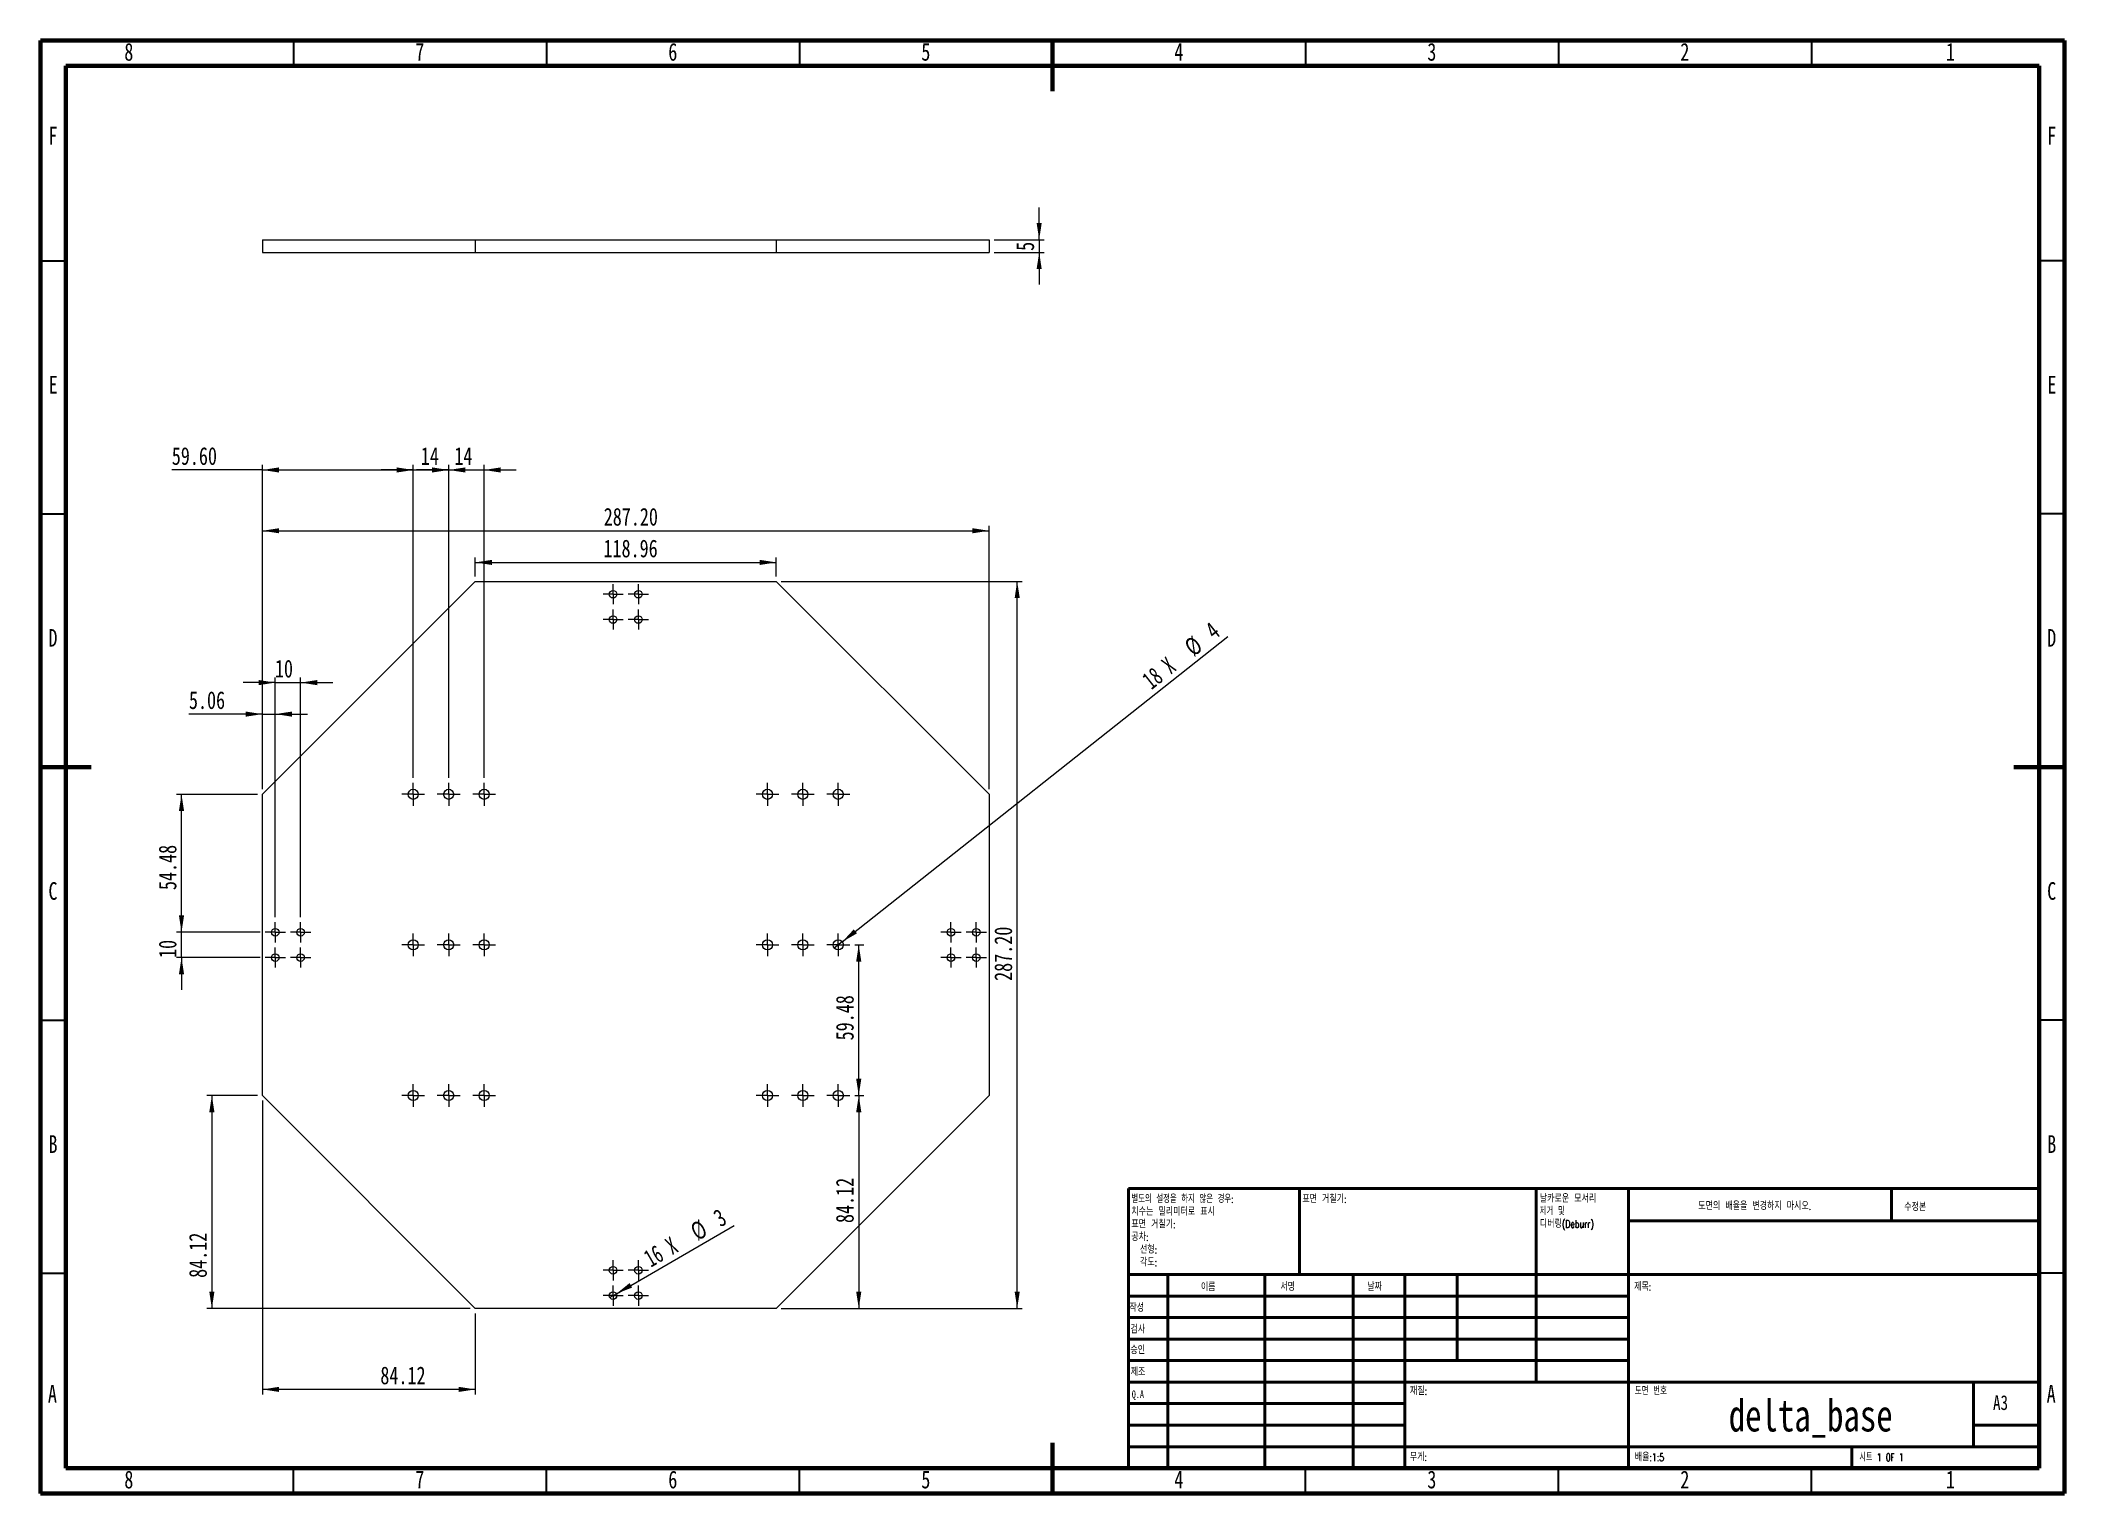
# Model space of a CAD drawing. Header units: millimetres. Extents: x 15 to 415, y 5 to 292.
import ezdxf

# ---------------------------------------------------------------- set-up
doc = ezdxf.new("R2010")
doc.units = ezdxf.units.MM
doc.styles.add('SLDTEXTSTYLE0', font='TXT', dxfattribs={"width": 0.75})
doc.styles.add('SLDTEXTSTYLE1', font='TXT', dxfattribs={"width": 0.75, "bigfont": 'bigfont'})
doc.styles.add('SLDTEXTSTYLE2', font='TXT', dxfattribs={"width": 0.691176, "bigfont": 'bigfont'})
doc.styles.add('SLDTEXTSTYLE3', font='TXT', dxfattribs={"width": 0.6875, "bigfont": 'bigfont'})
doc.styles.add('SLDTEXTSTYLE4', font='TXT', dxfattribs={"width": 0.7, "bigfont": 'bigfont'})
doc.styles.add('SLDTEXTSTYLE5', font='TXT', dxfattribs={"width": 0.666667, "bigfont": 'bigfont'})
doc.styles.add('SLDTEXTSTYLE6', font='TXT', dxfattribs={"width": 0.6875})
doc.dimstyles.new('SLDDIMSTYLE0', dxfattribs={"dimtxt": 3.5, "dimasz": 3.302, "dimexe": 0, "dimexo": 0.0625, "dimgap": 0.875, "dimtad": 1, "dimlfac": 2, "dimrnd": 1e-09, "dimzin": 12, "dimdsep": 46, "dimtxsty": 'SLDTEXTSTYLE0', "dimsah": 1, "dimcen": 0.09, "dimadec": 0, "dimazin": 3, "dimtfac": 1, "dimtmove": 0, "dimatfit": 0, "dimfxl": 1, "dimfrac": 2, "dimtolj": 1, "dimtzin": 12, "dimarcsym": 0})
doc.dimstyles.new('SLDDIMSTYLE1', dxfattribs={"dimtxt": 3.5, "dimasz": 3.302, "dimexe": 0, "dimexo": 0.0625, "dimgap": 0.875, "dimtad": 1, "dimlfac": 2, "dimrnd": 1e-09, "dimzin": 4, "dimdsep": 46, "dimtxsty": 'SLDTEXTSTYLE0', "dimsah": 1, "dimcen": 0.09, "dimadec": 0, "dimazin": 1, "dimtfac": 1, "dimtofl": 0, "dimtmove": 0, "dimatfit": 3, "dimfxl": 1, "dimfrac": 2, "dimtolj": 1, "dimtzin": 12, "dimarcsym": 0})
doc.dimstyles.new('SLDDIMSTYLE2', dxfattribs={"dimtxt": 3.5, "dimasz": 3.302, "dimexe": 0, "dimexo": 0.0625, "dimgap": 0.875, "dimtad": 1, "dimlfac": 2, "dimrnd": 1e-09, "dimzin": 12, "dimdsep": 46, "dimtxsty": 'SLDTEXTSTYLE0', "dimblk1": 'NONE', "dimsah": 1, "dimcen": 0, "dimadec": 0, "dimazin": 3, "dimtfac": 1, "dimtmove": 0, "dimatfit": 3, "dimldrblk": 'NONE', "dimfxl": 1, "dimfrac": 2, "dimtolj": 1, "dimtzin": 12, "dimarcsym": 0})
doc.dimstyles.new('SLDDIMSTYLE3', dxfattribs={"dimtxt": 3.5, "dimasz": 3.302, "dimexe": 0, "dimexo": 0.0625, "dimgap": 0.875, "dimtad": 1, "dimlfac": 2, "dimrnd": 1e-09, "dimzin": 12, "dimdsep": 46, "dimtxsty": 'SLDTEXTSTYLE0', "dimsah": 1, "dimcen": 0.09, "dimadec": 0, "dimazin": 3, "dimtfac": 1, "dimtofl": 0, "dimtmove": 0, "dimatfit": 3, "dimfxl": 1, "dimfrac": 2, "dimtolj": 1, "dimtzin": 12, "dimarcsym": 0})

# ---------------------------------------------------------------- blocks, each defined once
blk = doc.blocks.new('SW_NOTE_0')
at = {"color": 0, "linetype": 'Continuous', "lineweight": 0, "char_height": 1.5, "attachment_point": 1}
for s, insert, style in [('별도의 설정을 하지 않은 경우:', (0, 1.93), 'SLDTEXTSTYLE2'), ('표면 거칠기:', (0, -3.07), 'SLDTEXTSTYLE1'), ('치수는 밀리미터로 표시', (0, -0.57), 'SLDTEXTSTYLE1'), ('공차:', (0, -5.57), 'SLDTEXTSTYLE1'), ('선형:', (1.69, -8.07), 'SLDTEXTSTYLE1'), ('각도:', (1.69, -10.57), 'SLDTEXTSTYLE1')]:
    blk.add_mtext(s, dxfattribs=dict(at, insert=insert, style=style))
blk = doc.blocks.new('SW_NOTE_1')
at = {"color": 0, "linetype": 'Continuous', "lineweight": 0, "char_height": 1.5, "attachment_point": 1}
for s, insert, style in [('날카로운 모서리', (0, 1.93), 'SLDTEXTSTYLE1'), ('제거 및', (0, -0.57), 'SLDTEXTSTYLE3'), ('디버링(Deburr)', (0, -3.07), 'SLDTEXTSTYLE1')]:
    blk.add_mtext(s, dxfattribs=dict(at, insert=insert, style=style))
blk = doc.blocks.new('_D')
at = {"color": 7, "linetype": 'Continuous', "lineweight": 0}
for p, q in [((212.37, 252.65), (212.37, 259)), ((203.47, 252.65), (213.37, 252.65)), ((212.37, 252.65), (212.37, 250.15)), ((203.47, 250.15), (213.37, 250.15)), ((212.37, 250.15), (212.37, 243.8))]:
    blk.add_line(p, q, dxfattribs=at)
for points in [[(212.37, 252.65), (212.87, 255.95), (211.86, 255.95)], [(212.37, 250.15), (211.86, 246.85), (212.87, 246.85)]]:
    blk.add_solid(points, dxfattribs=at)
at = {"color": 7, "linetype": 'Continuous', "lineweight": 0, "insert": (207.85, 250.45), "char_height": 3.5, "attachment_point": 1, "rotation": 90, "style": 'SLDTEXTSTYLE0'}
blk.add_mtext('5', dxfattribs=at)
blk = doc.blocks.new('_D_1')
at = {"color": 7, "linetype": 'Continuous', "lineweight": 0}
for p, q in [((58.87, 158.95), (44.34, 158.95)), ((58.87, 144.1), (58.87, 159.95)), ((58.87, 158.95), (61.4, 158.95)), ((61.4, 118.86), (61.4, 159.95)), ((61.4, 158.95), (67.75, 158.95))]:
    blk.add_line(p, q, dxfattribs=at)
for points in [[(58.87, 158.95), (55.57, 159.45), (55.57, 158.44)], [(61.4, 158.95), (64.7, 158.44), (64.7, 159.45)]]:
    blk.add_solid(points, dxfattribs=at)
at = {"color": 7, "linetype": 'Continuous', "lineweight": 0, "insert": (44.34, 163.46), "char_height": 3.5, "attachment_point": 1, "style": 'SLDTEXTSTYLE0'}
blk.add_mtext('5.06', dxfattribs=at)
blk = doc.blocks.new('_D_2')
at = {"color": 7, "linetype": 'Continuous', "lineweight": 0}
for p, q in [((58.87, 144.1), (58.87, 208.17)), ((88.67, 146.36), (88.67, 208.17)), ((58.87, 207.17), (40.95, 207.17)), ((58.87, 207.17), (88.67, 207.17))]:
    blk.add_line(p, q, dxfattribs=at)
for points in [[(58.87, 207.17), (62.17, 206.66), (62.17, 207.68)], [(88.67, 207.17), (85.37, 207.68), (85.37, 206.66)]]:
    blk.add_solid(points, dxfattribs=at)
at = {"color": 7, "linetype": 'Continuous', "lineweight": 0, "insert": (40.95, 211.68), "char_height": 3.5, "attachment_point": 1, "style": 'SLDTEXTSTYLE0'}
blk.add_mtext('59.60', dxfattribs=at)
blk = doc.blocks.new('_D_3')
at = {"color": 7, "linetype": 'Continuous', "lineweight": 0}
for p, q in [((58.87, 144.1), (58.87, 196.16)), ((202.47, 144.1), (202.47, 196.16)), ((58.87, 195.16), (202.47, 195.16))]:
    blk.add_line(p, q, dxfattribs=at)
for points in [[(58.87, 195.16), (62.17, 194.66), (62.17, 195.67)], [(202.47, 195.16), (199.17, 195.67), (199.17, 194.66)]]:
    blk.add_solid(points, dxfattribs=at)
at = {"color": 7, "linetype": 'Continuous', "lineweight": 0, "insert": (126.31, 199.68), "char_height": 3.5, "attachment_point": 1, "style": 'SLDTEXTSTYLE0'}
blk.add_mtext('287.20', dxfattribs=at)
blk = doc.blocks.new('_D_4')
at = {"color": 7, "linetype": 'Continuous', "lineweight": 0}
for p, q in [((161.41, 185.16), (209.02, 185.16)), ((208.02, 41.56), (208.02, 185.16)), ((161.41, 41.56), (209.02, 41.56))]:
    blk.add_line(p, q, dxfattribs=at)
for points in [[(208.02, 185.16), (207.52, 181.86), (208.53, 181.86)], [(208.02, 41.56), (208.53, 44.87), (207.52, 44.87)]]:
    blk.add_solid(points, dxfattribs=at)
at = {"color": 7, "linetype": 'Continuous', "lineweight": 0, "insert": (203.51, 106.25), "char_height": 3.5, "attachment_point": 1, "rotation": 90, "style": 'SLDTEXTSTYLE0'}
blk.add_mtext('287.20', dxfattribs=at)
blk = doc.blocks.new('_D_5')
at = {"color": 7, "linetype": 'Continuous', "lineweight": 0}
for q in [(152.12, 57.93), (127.52, 43.72)]:
    blk.add_line((128.82, 44.47), q, dxfattribs=at)
blk.add_solid([(128.82, 44.47), (131.93, 45.68), (131.42, 46.56)], dxfattribs=at)
at = {"color": 7, "linetype": 'Continuous', "lineweight": 0, "char_height": 3.5, "attachment_point": 1, "rotation": 30}
for s, insert, style in [('3', (147.62, 60.56), 'SLDTEXTSTYLE0'), ('%%c', (143.07, 57.87), 'SLDTEXTSTYLE0'), ('16 X', (133.86, 52.62), 'SLDTEXTSTYLE6')]:
    blk.add_mtext(s, dxfattribs=dict(at, insert=insert, style=style))
blk = doc.blocks.new('_NONE')
blk = doc.blocks.new('_D_6')
at = {"color": 7, "linetype": 'Continuous', "lineweight": 0}
for q in [(249.68, 174.28), (171.88, 112.74)]:
    blk.add_line((173.45, 113.98), q, dxfattribs=at)
blk.add_solid([(173.45, 113.98), (176.36, 115.63), (175.73, 116.43)], dxfattribs=at)
at = {"color": 7, "linetype": 'Continuous', "lineweight": 0, "char_height": 3.5, "attachment_point": 1, "rotation": 38.3443}
for s, insert, style in [('4', (244.82, 176.26), 'SLDTEXTSTYLE0'), ('%%c', (240.71, 172.94), 'SLDTEXTSTYLE0'), ('18 X', (232.37, 166.4), 'SLDTEXTSTYLE6')]:
    blk.add_mtext(s, dxfattribs=dict(at, insert=insert, style=style))
blk = doc.blocks.new('_D_7')
at = {"color": 7, "linetype": 'Continuous', "lineweight": 0}
for p, q in [((88.67, 146.36), (88.67, 208.17)), ((95.67, 146.36), (95.67, 208.17)), ((88.67, 207.17), (82.32, 207.17)), ((88.67, 207.17), (95.67, 207.17)), ((95.67, 207.17), (102.02, 207.17))]:
    blk.add_line(p, q, dxfattribs=at)
for points in [[(88.67, 207.17), (85.37, 207.68), (85.37, 206.66)], [(95.67, 207.17), (98.97, 206.66), (98.97, 207.68)]]:
    blk.add_solid(points, dxfattribs=at)
at = {"color": 7, "linetype": 'Continuous', "lineweight": 0, "insert": (90.17, 211.68), "char_height": 3.5, "attachment_point": 1, "style": 'SLDTEXTSTYLE0'}
blk.add_mtext('14', dxfattribs=at)
blk = doc.blocks.new('_D_8')
at = {"color": 7, "linetype": 'Continuous', "lineweight": 0}
for p, q in [((95.67, 146.36), (95.67, 208.17)), ((102.67, 146.36), (102.67, 208.17)), ((95.67, 207.17), (89.32, 207.17)), ((95.67, 207.17), (102.67, 207.17)), ((102.67, 207.17), (109.02, 207.17))]:
    blk.add_line(p, q, dxfattribs=at)
for points in [[(95.67, 207.17), (92.37, 207.68), (92.37, 206.66)], [(102.67, 207.17), (105.97, 206.66), (105.97, 207.68)]]:
    blk.add_solid(points, dxfattribs=at)
at = {"color": 7, "linetype": 'Continuous', "lineweight": 0, "insert": (96.79, 211.68), "char_height": 3.5, "attachment_point": 1, "style": 'SLDTEXTSTYLE0'}
blk.add_mtext('14', dxfattribs=at)
blk = doc.blocks.new('_D_9')
at = {"color": 7, "linetype": 'Continuous', "lineweight": 0}
for p, q in [((61.4, 165.17), (55.05, 165.17)), ((61.4, 118.86), (61.4, 166.17)), ((61.4, 165.17), (66.4, 165.17)), ((66.4, 118.86), (66.4, 166.17)), ((66.4, 165.17), (72.75, 165.17))]:
    blk.add_line(p, q, dxfattribs=at)
for points in [[(61.4, 165.17), (58.1, 165.68), (58.1, 164.66)], [(66.4, 165.17), (69.7, 164.66), (69.7, 165.68)]]:
    blk.add_solid(points, dxfattribs=at)
at = {"color": 7, "linetype": 'Continuous', "lineweight": 0, "insert": (61.33, 169.68), "char_height": 3.5, "attachment_point": 1, "style": 'SLDTEXTSTYLE0'}
blk.add_mtext('10', dxfattribs=at)
blk = doc.blocks.new('_D_10')
at = {"color": 7, "linetype": 'Continuous', "lineweight": 0}
for p, q in [((175.92, 83.62), (177.71, 83.62)), ((176.71, 83.62), (176.71, 41.56)), ((161.41, 41.56), (177.71, 41.56))]:
    blk.add_line(p, q, dxfattribs=at)
for points in [[(176.71, 83.62), (176.2, 80.32), (177.22, 80.32)], [(176.71, 41.56), (177.22, 44.87), (176.2, 44.87)]]:
    blk.add_solid(points, dxfattribs=at)
at = {"color": 7, "linetype": 'Continuous', "lineweight": 0, "insert": (172.2, 58.42), "char_height": 3.5, "attachment_point": 1, "rotation": 90, "style": 'SLDTEXTSTYLE0'}
blk.add_mtext('84.12', dxfattribs=at)
blk = doc.blocks.new('_D_11')
at = {"color": 7, "linetype": 'Continuous', "lineweight": 0}
for p, q in [((175.92, 113.36), (177.71, 113.36)), ((176.71, 83.62), (176.71, 113.36)), ((175.92, 83.62), (177.71, 83.62))]:
    blk.add_line(p, q, dxfattribs=at)
for points in [[(176.71, 113.36), (176.2, 110.06), (177.22, 110.06)], [(176.71, 83.62), (177.22, 86.93), (176.2, 86.93)]]:
    blk.add_solid(points, dxfattribs=at)
at = {"color": 7, "linetype": 'Continuous', "lineweight": 0, "insert": (172.2, 94.5), "char_height": 3.5, "attachment_point": 1, "rotation": 90, "style": 'SLDTEXTSTYLE0'}
blk.add_mtext('59.48', dxfattribs=at)
blk = doc.blocks.new('_D_12')
at = {"color": 7, "linetype": 'Continuous', "lineweight": 0}
for p, q in [((42.87, 115.86), (42.87, 122.21)), ((58.4, 115.86), (41.87, 115.86)), ((42.87, 110.86), (42.87, 115.86)), ((58.4, 110.86), (41.87, 110.86)), ((42.87, 110.86), (42.87, 104.51))]:
    blk.add_line(p, q, dxfattribs=at)
for points in [[(42.87, 115.86), (43.38, 119.17), (42.36, 119.17)], [(42.87, 110.86), (42.36, 107.56), (43.38, 107.56)]]:
    blk.add_solid(points, dxfattribs=at)
at = {"color": 7, "linetype": 'Continuous', "lineweight": 0, "insert": (38.36, 110.78), "char_height": 3.5, "attachment_point": 1, "rotation": 90, "style": 'SLDTEXTSTYLE0'}
blk.add_mtext('10', dxfattribs=at)
blk = doc.blocks.new('_D_13')
at = {"color": 7, "linetype": 'Continuous', "lineweight": 0}
for p, q in [((57.87, 143.1), (41.87, 143.1)), ((42.87, 115.86), (42.87, 143.1)), ((58.4, 115.86), (41.87, 115.86))]:
    blk.add_line(p, q, dxfattribs=at)
for points in [[(42.87, 143.1), (42.36, 139.8), (43.38, 139.8)], [(42.87, 115.86), (43.38, 119.17), (42.36, 119.17)]]:
    blk.add_solid(points, dxfattribs=at)
at = {"color": 7, "linetype": 'Continuous', "lineweight": 0, "insert": (38.36, 124.19), "char_height": 3.5, "attachment_point": 1, "rotation": 90, "style": 'SLDTEXTSTYLE0'}
blk.add_mtext('54.48', dxfattribs=at)
blk = doc.blocks.new('_D_14')
at = {"color": 7, "linetype": 'Continuous', "lineweight": 0}
for p, q in [((100.93, 186.16), (100.93, 189.91)), ((100.93, 188.91), (160.41, 188.91)), ((160.41, 186.16), (160.41, 189.91))]:
    blk.add_line(p, q, dxfattribs=at)
for points in [[(100.93, 188.91), (104.23, 188.4), (104.23, 189.42)], [(160.41, 188.91), (157.11, 189.42), (157.11, 188.4)]]:
    blk.add_solid(points, dxfattribs=at)
at = {"color": 7, "linetype": 'Continuous', "lineweight": 0, "insert": (126.26, 193.42), "char_height": 3.5, "attachment_point": 1, "style": 'SLDTEXTSTYLE0'}
blk.add_mtext('118.96', dxfattribs=at)
blk = doc.blocks.new('_D_15')
at = {"color": 7, "linetype": 'Continuous', "lineweight": 0}
for p, q in [((58.87, 82.62), (58.87, 24.56)), ((100.93, 40.56), (100.93, 24.56)), ((100.93, 25.56), (58.87, 25.56))]:
    blk.add_line(p, q, dxfattribs=at)
for points in [[(58.87, 25.56), (62.17, 25.06), (62.17, 26.07)], [(100.93, 25.56), (97.63, 26.07), (97.63, 25.06)]]:
    blk.add_solid(points, dxfattribs=at)
at = {"color": 7, "linetype": 'Continuous', "lineweight": 0, "insert": (82.17, 30.08), "char_height": 3.5, "attachment_point": 1, "style": 'SLDTEXTSTYLE0'}
blk.add_mtext('84.12', dxfattribs=at)
blk = doc.blocks.new('_D_16')
at = {"color": 7, "linetype": 'Continuous', "lineweight": 0}
for p, q in [((57.87, 83.62), (47.87, 83.62)), ((48.87, 83.62), (48.87, 41.56)), ((99.93, 41.56), (47.87, 41.56))]:
    blk.add_line(p, q, dxfattribs=at)
for points in [[(48.87, 83.62), (48.36, 80.32), (49.38, 80.32)], [(48.87, 41.56), (49.38, 44.87), (48.36, 44.87)]]:
    blk.add_solid(points, dxfattribs=at)
at = {"color": 7, "linetype": 'Continuous', "lineweight": 0, "insert": (44.36, 47.59), "char_height": 3.5, "attachment_point": 1, "rotation": 90, "style": 'SLDTEXTSTYLE0'}
blk.add_mtext('84.12', dxfattribs=at)
blk = doc.blocks.new('SW_CENTERMARKSYMBOL_0')
at = {"color": 0, "linetype": 'Continuous', "lineweight": 0}
for p, q in [((-1.25, 0), (-2, 0)), ((0, 0), (-1.25, 0)), ((0, 1.25), (0, 2)), ((0, 0), (0, 1.25)), ((0, 0), (0, -1.25)), ((0, 0), (1.25, 0)), ((1.25, 0), (2, 0)), ((0, -1.25), (0, -2))]:
    blk.add_line(p, q, dxfattribs=at)
blk = doc.blocks.new('SW_CENTERMARKSYMBOL_1')
at = {"color": 0, "linetype": 'Continuous', "lineweight": 0}
for p, q in [((-1.25, 0), (-2, 0)), ((0, 0), (-1.25, 0)), ((0, 1.25), (0, 2)), ((0, 0), (0, 1.25)), ((0, 0), (0, -1.25)), ((0, 0), (1.25, 0)), ((1.25, 0), (2, 0)), ((0, -1.25), (0, -2))]:
    blk.add_line(p, q, dxfattribs=at)
blk = doc.blocks.new('SW_CENTERMARKSYMBOL_2')
at = {"color": 0, "linetype": 'Continuous', "lineweight": 0}
for p, q in [((-1.25, 0), (-2, 0)), ((0, 0), (-1.25, 0)), ((0, 1.25), (0, 2)), ((0, 0), (0, 1.25)), ((0, 0), (0, -1.25)), ((0, 0), (1.25, 0)), ((1.25, 0), (2, 0)), ((0, -1.25), (0, -2))]:
    blk.add_line(p, q, dxfattribs=at)
blk = doc.blocks.new('SW_CENTERMARKSYMBOL_3')
at = {"color": 0, "linetype": 'Continuous', "lineweight": 0}
for p, q in [((-1.25, 0), (-2, 0)), ((0, 0), (-1.25, 0)), ((0, 1.25), (0, 2)), ((0, 0), (0, 1.25)), ((0, 0), (0, -1.25)), ((0, 0), (1.25, 0)), ((1.25, 0), (2, 0)), ((0, -1.25), (0, -2))]:
    blk.add_line(p, q, dxfattribs=at)
blk = doc.blocks.new('SW_CENTERMARKSYMBOL_4')
at = {"color": 0, "linetype": 'Continuous', "lineweight": 0}
for p, q in [((-1.25, 0), (-2, 0)), ((0, 0), (-1.25, 0)), ((0, 1.25), (0, 2)), ((0, 0), (0, 1.25)), ((0, 0), (0, -1.25)), ((0, 0), (1.25, 0)), ((1.25, 0), (2, 0)), ((0, -1.25), (0, -2))]:
    blk.add_line(p, q, dxfattribs=at)
blk = doc.blocks.new('SW_CENTERMARKSYMBOL_5')
at = {"color": 0, "linetype": 'Continuous', "lineweight": 0}
for p, q in [((-1.25, 0), (-2, 0)), ((0, 0), (-1.25, 0)), ((0, 1.25), (0, 2)), ((0, 0), (0, 1.25)), ((0, 0), (0, -1.25)), ((0, 0), (1.25, 0)), ((1.25, 0), (2, 0)), ((0, -1.25), (0, -2))]:
    blk.add_line(p, q, dxfattribs=at)
blk = doc.blocks.new('SW_CENTERMARKSYMBOL_6')
at = {"color": 0, "linetype": 'Continuous', "lineweight": 0}
for p, q in [((-1.25, 0), (-2, 0)), ((0, 0), (-1.25, 0)), ((0, 1.25), (0, 2)), ((0, 0), (0, 1.25)), ((0, 0), (0, -1.25)), ((0, 0), (1.25, 0)), ((1.25, 0), (2, 0)), ((0, -1.25), (0, -2))]:
    blk.add_line(p, q, dxfattribs=at)
blk = doc.blocks.new('SW_CENTERMARKSYMBOL_7')
at = {"color": 0, "linetype": 'Continuous', "lineweight": 0}
for p, q in [((-1.25, 0), (-2, 0)), ((0, 0), (-1.25, 0)), ((0, 1.25), (0, 2)), ((0, 0), (0, 1.25)), ((0, 0), (0, -1.25)), ((0, 0), (1.25, 0)), ((1.25, 0), (2, 0)), ((0, -1.25), (0, -2))]:
    blk.add_line(p, q, dxfattribs=at)
blk = doc.blocks.new('SW_CENTERMARKSYMBOL_8')
at = {"color": 0, "linetype": 'Continuous', "lineweight": 0}
for p, q in [((-1.25, 0), (-2, 0)), ((0, 0), (-1.25, 0)), ((0, 1.25), (0, 2)), ((0, 0), (0, 1.25)), ((0, 0), (0, -1.25)), ((0, 0), (1.25, 0)), ((1.25, 0), (2, 0)), ((0, -1.25), (0, -2))]:
    blk.add_line(p, q, dxfattribs=at)
blk = doc.blocks.new('SW_CENTERMARKSYMBOL_9')
at = {"color": 0, "linetype": 'Continuous', "lineweight": 0}
for p, q in [((-1.25, 0), (-2, 0)), ((0, 0), (-1.25, 0)), ((0, 1.25), (0, 2)), ((0, 0), (0, 1.25)), ((0, 0), (0, -1.25)), ((0, 0), (1.25, 0)), ((1.25, 0), (2, 0)), ((0, -1.25), (0, -2))]:
    blk.add_line(p, q, dxfattribs=at)
blk = doc.blocks.new('SW_CENTERMARKSYMBOL_10')
at = {"color": 0, "linetype": 'Continuous', "lineweight": 0}
for p, q in [((-1.25, 0), (-2, 0)), ((0, 0), (-1.25, 0)), ((0, 1.25), (0, 2)), ((0, 0), (0, 1.25)), ((0, 0), (0, -1.25)), ((0, 0), (1.25, 0)), ((1.25, 0), (2, 0)), ((0, -1.25), (0, -2))]:
    blk.add_line(p, q, dxfattribs=at)
blk = doc.blocks.new('SW_CENTERMARKSYMBOL_11')
at = {"color": 0, "linetype": 'Continuous', "lineweight": 0}
for p, q in [((-1.25, 0), (-2, 0)), ((0, 0), (-1.25, 0)), ((0, 1.25), (0, 2)), ((0, 0), (0, 1.25)), ((0, 0), (0, -1.25)), ((0, 0), (1.25, 0)), ((1.25, 0), (2, 0)), ((0, -1.25), (0, -2))]:
    blk.add_line(p, q, dxfattribs=at)
blk = doc.blocks.new('SW_CENTERMARKSYMBOL_12')
at = {"color": 0, "linetype": 'Continuous', "lineweight": 0}
for p, q in [((-1.25, 0), (-2, 0)), ((0, 0), (-1.25, 0)), ((0, 1.25), (0, 2)), ((0, 0), (0, 1.25)), ((0, 0), (0, -1.25)), ((0, 0), (1.25, 0)), ((1.25, 0), (2, 0)), ((0, -1.25), (0, -2))]:
    blk.add_line(p, q, dxfattribs=at)
blk = doc.blocks.new('SW_CENTERMARKSYMBOL_13')
at = {"color": 0, "linetype": 'Continuous', "lineweight": 0}
for p, q in [((-1.25, 0), (-2, 0)), ((0, 0), (-1.25, 0)), ((0, 1.25), (0, 2)), ((0, 0), (0, 1.25)), ((0, 0), (0, -1.25)), ((0, 0), (1.25, 0)), ((1.25, 0), (2, 0)), ((0, -1.25), (0, -2))]:
    blk.add_line(p, q, dxfattribs=at)
blk = doc.blocks.new('SW_CENTERMARKSYMBOL_14')
at = {"color": 0, "linetype": 'Continuous', "lineweight": 0}
for p, q in [((-1.25, 0), (-2, 0)), ((0, 0), (-1.25, 0)), ((0, 1.25), (0, 2)), ((0, 0), (0, 1.25)), ((0, 0), (0, -1.25)), ((0, 0), (1.25, 0)), ((1.25, 0), (2, 0)), ((0, -1.25), (0, -2))]:
    blk.add_line(p, q, dxfattribs=at)
blk = doc.blocks.new('SW_CENTERMARKSYMBOL_15')
at = {"color": 0, "linetype": 'Continuous', "lineweight": 0}
for p, q in [((-1.25, 0), (-2, 0)), ((0, 0), (-1.25, 0)), ((0, 1.25), (0, 2)), ((0, 0), (0, 1.25)), ((0, 0), (0, -1.25)), ((0, 0), (1.25, 0)), ((1.25, 0), (2, 0)), ((0, -1.25), (0, -2))]:
    blk.add_line(p, q, dxfattribs=at)
blk = doc.blocks.new('SW_CENTERMARKSYMBOL_16')
at = {"color": 0, "linetype": 'Continuous', "lineweight": 0}
for p, q in [((-1.25, 0), (-2.25, 0)), ((0, 0), (-1.25, 0)), ((0, 1.25), (0, 2.25)), ((0, 0), (0, 1.25)), ((0, 0), (0, -1.25)), ((0, 0), (1.25, 0)), ((1.25, 0), (2.25, 0)), ((0, -1.25), (0, -2.25))]:
    blk.add_line(p, q, dxfattribs=at)
blk = doc.blocks.new('SW_CENTERMARKSYMBOL_17')
at = {"color": 0, "linetype": 'Continuous', "lineweight": 0}
for p, q in [((-1.25, 0), (-2.25, 0)), ((0, 0), (-1.25, 0)), ((0, 1.25), (0, 2.25)), ((0, 0), (0, 1.25)), ((0, 0), (0, -1.25)), ((0, 0), (1.25, 0)), ((1.25, 0), (2.25, 0)), ((0, -1.25), (0, -2.25))]:
    blk.add_line(p, q, dxfattribs=at)
blk = doc.blocks.new('SW_CENTERMARKSYMBOL_18')
at = {"color": 0, "linetype": 'Continuous', "lineweight": 0}
for p, q in [((-1.25, 0), (-2.25, 0)), ((0, 0), (-1.25, 0)), ((0, 1.25), (0, 2.25)), ((0, 0), (0, 1.25)), ((0, 0), (0, -1.25)), ((0, 0), (1.25, 0)), ((1.25, 0), (2.25, 0)), ((0, -1.25), (0, -2.25))]:
    blk.add_line(p, q, dxfattribs=at)
blk = doc.blocks.new('SW_CENTERMARKSYMBOL_19')
at = {"color": 0, "linetype": 'Continuous', "lineweight": 0}
for p, q in [((-1.25, 0), (-2.25, 0)), ((0, 0), (-1.25, 0)), ((0, 1.25), (0, 2.25)), ((0, 0), (0, 1.25)), ((0, 0), (0, -1.25)), ((0, 0), (1.25, 0)), ((1.25, 0), (2.25, 0)), ((0, -1.25), (0, -2.25))]:
    blk.add_line(p, q, dxfattribs=at)
blk = doc.blocks.new('SW_CENTERMARKSYMBOL_20')
at = {"color": 0, "linetype": 'Continuous', "lineweight": 0}
for p, q in [((-1.25, 0), (-2.25, 0)), ((0, 0), (-1.25, 0)), ((0, 1.25), (0, 2.25)), ((0, 0), (0, 1.25)), ((0, 0), (0, -1.25)), ((0, 0), (1.25, 0)), ((1.25, 0), (2.25, 0)), ((0, -1.25), (0, -2.25))]:
    blk.add_line(p, q, dxfattribs=at)
blk = doc.blocks.new('SW_CENTERMARKSYMBOL_21')
at = {"color": 0, "linetype": 'Continuous', "lineweight": 0}
for p, q in [((-1.25, 0), (-2.25, 0)), ((0, 0), (-1.25, 0)), ((0, 1.25), (0, 2.25)), ((0, 0), (0, 1.25)), ((0, 0), (0, -1.25)), ((0, 0), (1.25, 0)), ((1.25, 0), (2.25, 0)), ((0, -1.25), (0, -2.25))]:
    blk.add_line(p, q, dxfattribs=at)
blk = doc.blocks.new('SW_CENTERMARKSYMBOL_22')
at = {"color": 0, "linetype": 'Continuous', "lineweight": 0}
for p, q in [((-1.25, 0), (-2.25, 0)), ((0, 0), (-1.25, 0)), ((0, 1.25), (0, 2.25)), ((0, 0), (0, 1.25)), ((0, 0), (0, -1.25)), ((0, 0), (1.25, 0)), ((1.25, 0), (2.25, 0)), ((0, -1.25), (0, -2.25))]:
    blk.add_line(p, q, dxfattribs=at)
blk = doc.blocks.new('SW_CENTERMARKSYMBOL_23')
at = {"color": 0, "linetype": 'Continuous', "lineweight": 0}
for p, q in [((-1.25, 0), (-2.25, 0)), ((0, 0), (-1.25, 0)), ((0, 1.25), (0, 2.25)), ((0, 0), (0, 1.25)), ((0, 0), (0, -1.25)), ((0, 0), (1.25, 0)), ((1.25, 0), (2.25, 0)), ((0, -1.25), (0, -2.25))]:
    blk.add_line(p, q, dxfattribs=at)
blk = doc.blocks.new('SW_CENTERMARKSYMBOL_24')
at = {"color": 0, "linetype": 'Continuous', "lineweight": 0}
for p, q in [((-1.25, 0), (-2.25, 0)), ((0, 0), (-1.25, 0)), ((0, 1.25), (0, 2.25)), ((0, 0), (0, 1.25)), ((0, 0), (0, -1.25)), ((0, 0), (1.25, 0)), ((1.25, 0), (2.25, 0)), ((0, -1.25), (0, -2.25))]:
    blk.add_line(p, q, dxfattribs=at)
blk = doc.blocks.new('SW_CENTERMARKSYMBOL_25')
at = {"color": 0, "linetype": 'Continuous', "lineweight": 0}
for p, q in [((-1.25, 0), (-2.25, 0)), ((0, 0), (-1.25, 0)), ((0, 1.25), (0, 2.25)), ((0, 0), (0, 1.25)), ((0, 0), (0, -1.25)), ((0, 0), (1.25, 0)), ((1.25, 0), (2.25, 0)), ((0, -1.25), (0, -2.25))]:
    blk.add_line(p, q, dxfattribs=at)
blk = doc.blocks.new('SW_CENTERMARKSYMBOL_26')
at = {"color": 0, "linetype": 'Continuous', "lineweight": 0}
for p, q in [((-1.25, 0), (-2.25, 0)), ((0, 0), (-1.25, 0)), ((0, 1.25), (0, 2.25)), ((0, 0), (0, 1.25)), ((0, 0), (0, -1.25)), ((0, 0), (1.25, 0)), ((1.25, 0), (2.25, 0)), ((0, -1.25), (0, -2.25))]:
    blk.add_line(p, q, dxfattribs=at)
blk = doc.blocks.new('SW_CENTERMARKSYMBOL_27')
at = {"color": 0, "linetype": 'Continuous', "lineweight": 0}
for p, q in [((-1.25, 0), (-2.25, 0)), ((0, 0), (-1.25, 0)), ((0, 1.25), (0, 2.25)), ((0, 0), (0, 1.25)), ((0, 0), (0, -1.25)), ((0, 0), (1.25, 0)), ((1.25, 0), (2.25, 0)), ((0, -1.25), (0, -2.25))]:
    blk.add_line(p, q, dxfattribs=at)
blk = doc.blocks.new('SW_CENTERMARKSYMBOL_28')
at = {"color": 0, "linetype": 'Continuous', "lineweight": 0}
for p, q in [((-1.25, 0), (-2.25, 0)), ((0, 0), (-1.25, 0)), ((0, 1.25), (0, 2.25)), ((0, 0), (0, 1.25)), ((0, 0), (0, -1.25)), ((0, 0), (1.25, 0)), ((1.25, 0), (2.25, 0)), ((0, -1.25), (0, -2.25))]:
    blk.add_line(p, q, dxfattribs=at)
blk = doc.blocks.new('SW_CENTERMARKSYMBOL_29')
at = {"color": 0, "linetype": 'Continuous', "lineweight": 0}
for p, q in [((-1.25, 0), (-2.25, 0)), ((0, 0), (-1.25, 0)), ((0, 1.25), (0, 2.25)), ((0, 0), (0, 1.25)), ((0, 0), (0, -1.25)), ((0, 0), (1.25, 0)), ((1.25, 0), (2.25, 0)), ((0, -1.25), (0, -2.25))]:
    blk.add_line(p, q, dxfattribs=at)
blk = doc.blocks.new('SW_CENTERMARKSYMBOL_30')
at = {"color": 0, "linetype": 'Continuous', "lineweight": 0}
for p, q in [((-1.25, 0), (-2.25, 0)), ((0, 0), (-1.25, 0)), ((0, 1.25), (0, 2.25)), ((0, 0), (0, 1.25)), ((0, 0), (0, -1.25)), ((0, 0), (1.25, 0)), ((1.25, 0), (2.25, 0)), ((0, -1.25), (0, -2.25))]:
    blk.add_line(p, q, dxfattribs=at)
blk = doc.blocks.new('SW_CENTERMARKSYMBOL_31')
at = {"color": 0, "linetype": 'Continuous', "lineweight": 0}
for p, q in [((-1.25, 0), (-2.25, 0)), ((0, 0), (-1.25, 0)), ((0, 1.25), (0, 2.25)), ((0, 0), (0, 1.25)), ((0, 0), (0, -1.25)), ((0, 0), (1.25, 0)), ((1.25, 0), (2.25, 0)), ((0, -1.25), (0, -2.25))]:
    blk.add_line(p, q, dxfattribs=at)
blk = doc.blocks.new('SW_CENTERMARKSYMBOL_32')
at = {"color": 0, "linetype": 'Continuous', "lineweight": 0}
for p, q in [((-1.25, 0), (-2.25, 0)), ((0, 0), (-1.25, 0)), ((0, 1.25), (0, 2.25)), ((0, 0), (0, 1.25)), ((0, 0), (0, -1.25)), ((0, 0), (1.25, 0)), ((1.25, 0), (2.25, 0)), ((0, -1.25), (0, -2.25))]:
    blk.add_line(p, q, dxfattribs=at)
blk = doc.blocks.new('SW_CENTERMARKSYMBOL_33')
at = {"color": 0, "linetype": 'Continuous', "lineweight": 0}
for p, q in [((-1.25, 0), (-2.25, 0)), ((0, 0), (-1.25, 0)), ((0, 1.25), (0, 2.25)), ((0, 0), (0, 1.25)), ((0, 0), (0, -1.25)), ((0, 0), (1.25, 0)), ((1.25, 0), (2.25, 0)), ((0, -1.25), (0, -2.25))]:
    blk.add_line(p, q, dxfattribs=at)

msp = doc.modelspace()

# ---------------------------------------------------------------- linework, layer by layer
at = {"color": 7, "linetype": 'Continuous', "lineweight": 60}
for p, q in [((15, 292), (415, 292)), ((15, 5), (15, 292)), ((215, 292), (215, 282)), ((415, 292), (415, 5)), ((20, 287), (410, 287)), ((20, 10), (20, 287)), ((410, 287), (410, 10)), ((15, 148.5), (25, 148.5)), ((415, 148.5), (405, 148.5)), ((410, 65.25), (410, 10)), ((215, 5), (215, 15)), ((410, 10), (20, 10)), ((410, 10), (222.8, 10)), ((415, 5), (15, 5))]:
    msp.add_line(p, q, dxfattribs=at)
at = {"color": 7, "linetype": 'Continuous', "lineweight": 30}
for p, q in [((65, 292), (65, 287)), ((115, 292), (115, 287)), ((165, 292), (165, 287)), ((265, 292), (265, 287)), ((315, 292), (315, 287)), ((365, 292), (365, 287)), ((15, 248.5), (20, 248.5)), ((415, 248.5), (410, 248.5)), ((15, 198.5), (20, 198.5)), ((415, 198.5), (410, 198.5)), ((15, 98.5), (20, 98.5)), ((415, 98.5), (410, 98.5)), ((15, 48.5), (20, 48.5)), ((415, 48.5), (410, 48.5)), ((65, 5), (65, 10)), ((115, 5), (115, 10)), ((165, 5), (165, 10)), ((265, 5), (265, 10)), ((315, 5), (315, 10)), ((365, 5), (365, 10))]:
    msp.add_line(p, q, dxfattribs=at)
at = {"color": 7, "linetype": 'Continuous', "lineweight": 15}
for p, q in [((58.8682, 252.6529), (58.8682, 250.1529)), ((58.8682, 252.6529), (100.9277, 252.6529)), ((100.9277, 252.6529), (100.9277, 250.1529)), ((100.9277, 252.6529), (160.4088, 252.6529)), ((160.4088, 252.6529), (160.4088, 250.1529)), ((160.4088, 252.6529), (202.4682, 252.6529)), ((202.4682, 252.6529), (202.4682, 250.1529)), ((58.8682, 250.1529), (100.9277, 250.1529)), ((100.9277, 250.1529), (160.4088, 250.1529)), ((160.4088, 250.1529), (202.4682, 250.1529)), ((58.8682, 143.1049), (100.9277, 185.1643)), ((100.9277, 185.1643), (160.4088, 185.1643)), ((160.4088, 185.1643), (202.4682, 143.1049)), ((58.8682, 83.6238), (58.8682, 143.1049)), ((202.4682, 143.1049), (202.4682, 83.6238)), ((100.9277, 41.5643), (58.8682, 83.6238)), ((202.4682, 83.6238), (160.4088, 41.5643)), ((160.4088, 41.5643), (100.9277, 41.5643))]:
    msp.add_line(p, q, dxfattribs=at)
at = {"color": 7, "linetype": 'Continuous', "lineweight": 40}
for p, q in [((230, 65.25), (410, 65.25)), ((230, 65.25), (230, 10)), ((263.8, 48.25), (263.8, 65.25)), ((310.6, 65.25), (310.6, 27)), ((328.8, 65.25), (328.8, 10)), ((380.8, 58.875), (380.8, 65.25)), ((410, 58.875), (328.8, 58.875)), ((410, 48.25), (230, 48.25)), ((237.8, 48.25), (237.8, 10)), ((256.991, 48.25), (256.991, 10)), ((274.3989, 48.25), (274.3989, 10)), ((284.6, 10), (284.6, 48.25)), ((295, 31.25), (295, 48.25)), ((328.8, 44), (230, 44)), ((328.8, 39.75), (230, 39.75)), ((328.8, 35.5), (230, 35.5)), ((328.8, 31.25), (230, 31.25)), ((284.6, 27), (230, 27)), ((284.6, 27), (410, 27)), ((397, 14.25), (397, 27)), ((284.6, 22.7499), (230, 22.7499)), ((284.6, 18.5), (230, 18.5)), ((410, 18.5), (397, 18.5)), ((230, 14.25), (410, 14.25)), ((373, 10), (373, 14.25))]:
    msp.add_line(p, q, dxfattribs=at)
at = {"color": 7, "linetype": 'Continuous', "lineweight": 15}
for centre, radius in [((128.1682, 182.6343), 0.75), ((133.1682, 182.6343), 0.75), ((128.1682, 177.6343), 0.75), ((133.1682, 177.6343), 0.75), ((88.6682, 143.1054), 1), ((95.6682, 143.1054), 1), ((102.6682, 143.1054), 1), ((158.6682, 143.1054), 1), ((165.6682, 143.1054), 1), ((172.6682, 143.1054), 1), ((61.3982, 115.8643), 0.75), ((66.3982, 115.8643), 0.75), ((194.9382, 115.8643), 0.75), ((199.9382, 115.8643), 0.75), ((88.6682, 113.3643), 1), ((95.6682, 113.3643), 1), ((102.6682, 113.3643), 1), ((158.6682, 113.3643), 1), ((165.6682, 113.3643), 1), ((172.6682, 113.3643), 1), ((61.3982, 110.8643), 0.75), ((66.3982, 110.8643), 0.75), ((194.9382, 110.8643), 0.75), ((199.9382, 110.8643), 0.75), ((88.6682, 83.6233), 1), ((95.6682, 83.6233), 1), ((102.6682, 83.6233), 1), ((158.6682, 83.6233), 1), ((165.6682, 83.6233), 1), ((172.6682, 83.6233), 1), ((128.1682, 49.0943), 0.75), ((133.1682, 49.0943), 0.75), ((128.1682, 44.0943), 0.75), ((133.1682, 44.0943), 0.75)]:
    msp.add_circle(centre, radius, dxfattribs=at)

# ---------------------------------------------------------------- block references
at = {"color": 7, "linetype": 'Continuous', "lineweight": 0}
for name, p in [('SW_CENTERMARKSYMBOL_11', (128.1682, 182.6343)), ('SW_CENTERMARKSYMBOL_8', (133.1682, 182.6343)), ('SW_CENTERMARKSYMBOL_10', (128.1682, 177.6343)), ('SW_CENTERMARKSYMBOL_9', (133.1682, 177.6343)), ('SW_CENTERMARKSYMBOL_30', (88.6682, 143.1054)), ('SW_CENTERMARKSYMBOL_23', (95.6682, 143.1054)), ('SW_CENTERMARKSYMBOL_19', (102.6682, 143.1054)), ('SW_CENTERMARKSYMBOL_22', (158.6682, 143.1054)), ('SW_CENTERMARKSYMBOL_21', (165.6682, 143.1054)), ('SW_CENTERMARKSYMBOL_31', (172.6682, 143.1054)), ('SW_CENTERMARKSYMBOL_12', (61.3982, 115.8643)), ('SW_CENTERMARKSYMBOL_13', (66.3982, 115.8643)), ('SW_CENTERMARKSYMBOL_6', (194.9382, 115.8643)), ('SW_CENTERMARKSYMBOL_7', (199.9382, 115.8643)), ('SW_CENTERMARKSYMBOL_15', (61.3982, 110.8643)), ('SW_CENTERMARKSYMBOL_14', (66.3982, 110.8643)), ('SW_CENTERMARKSYMBOL_28', (88.6682, 113.3643)), ('SW_CENTERMARKSYMBOL_25', (95.6682, 113.3643)), ('SW_CENTERMARKSYMBOL_17', (102.6682, 113.3643)), ('SW_CENTERMARKSYMBOL_27', (158.6682, 113.3643)), ('SW_CENTERMARKSYMBOL_16', (165.6682, 113.3643)), ('SW_CENTERMARKSYMBOL_33', (172.6682, 113.3643)), ('SW_CENTERMARKSYMBOL_5', (194.9382, 110.8643)), ('SW_CENTERMARKSYMBOL_4', (199.9382, 110.8643)), ('SW_CENTERMARKSYMBOL_29', (88.6682, 83.6233)), ('SW_CENTERMARKSYMBOL_24', (95.6682, 83.6233)), ('SW_CENTERMARKSYMBOL_18', (102.6682, 83.6233)), ('SW_CENTERMARKSYMBOL_26', (158.6682, 83.6233)), ('SW_CENTERMARKSYMBOL_20', (165.6682, 83.6233)), ('SW_CENTERMARKSYMBOL_32', (172.6682, 83.6233)), ('SW_NOTE_0', (230.5937, 61.9874)), ('SW_NOTE_1', (311.3092, 62.0695)), ('SW_CENTERMARKSYMBOL_1', (128.1682, 49.0943)), ('SW_CENTERMARKSYMBOL_2', (133.1682, 49.0943)), ('SW_CENTERMARKSYMBOL_0', (128.1682, 44.0943)), ('SW_CENTERMARKSYMBOL_3', (133.1682, 44.0943))]:
    msp.add_blockref(name, p, dxfattribs=at)

# ---------------------------------------------------------------- texts
for s, insert, char_height, attachment_point, style in [('8', (32.4648, 291.5113), 3.5, 2, 'SLDTEXTSTYLE0'), ('7', (89.9648, 291.5113), 3.5, 2, 'SLDTEXTSTYLE0'), ('6', (139.9648, 291.5113), 3.5, 2, 'SLDTEXTSTYLE0'), ('5', (189.9648, 291.5113), 3.5, 2, 'SLDTEXTSTYLE0'), ('4', (239.9648, 291.5113), 3.5, 2, 'SLDTEXTSTYLE0'), ('3', (289.9648, 291.5113), 3.5, 2, 'SLDTEXTSTYLE0'), ('2', (339.9648, 291.5113), 3.5, 2, 'SLDTEXTSTYLE0'), ('1', (392.4648, 291.5113), 3.5, 2, 'SLDTEXTSTYLE0'), ('F', (17.4635, 274.9558), 3.5, 2, 'SLDTEXTSTYLE0'), ('F', (412.4635, 274.9558), 3.5, 2, 'SLDTEXTSTYLE0'), ('E', (17.5061, 225.7613), 3.5, 2, 'SLDTEXTSTYLE0'), ('E', (412.5061, 225.7613), 3.5, 2, 'SLDTEXTSTYLE0'), ('D', (17.4599, 175.7613), 3.5, 2, 'SLDTEXTSTYLE0'), ('D', (412.4599, 175.7613), 3.5, 2, 'SLDTEXTSTYLE0'), ('C', (17.4635, 125.7613), 3.5, 2, 'SLDTEXTSTYLE0'), ('C', (412.4635, 125.7613), 3.5, 2, 'SLDTEXTSTYLE0'), ('B', (17.4733, 75.7613), 3.5, 2, 'SLDTEXTSTYLE0'), ('B', (412.4733, 75.7613), 3.5, 2, 'SLDTEXTSTYLE0'), ('표면 거칠기:', (264.3713, 63.9193), 1.5, 1, 'SLDTEXTSTYLE1'), ('도면의 배율을 변경하지 마시오.', (342.6146, 62.533), 1.5, 1, 'SLDTEXTSTYLE1'), ('수정본', (383.3276, 62.3349), 1.5, 1, 'SLDTEXTSTYLE1'), ('이름', (244.3222, 46.5015), 1.5, 1, 'SLDTEXTSTYLE1'), ('서명', (260.0336, 46.5618), 1.5, 1, 'SLDTEXTSTYLE1'), ('날짜', (277.2147, 46.5762), 1.5, 1, 'SLDTEXTSTYLE1'), ('제목:', (329.9562, 46.5762), 1.5, 1, 'SLDTEXTSTYLE1'), ('작성', (230.2121, 42.4297), 1.5, 1, 'SLDTEXTSTYLE1'), ('검사', (230.4105, 38.1544), 1.5, 1, 'SLDTEXTSTYLE1'), ('승인', (230.4017, 34.0643), 1.5, 1, 'SLDTEXTSTYLE1'), ('제조', (230.4552, 29.7337), 1.5, 1, 'SLDTEXTSTYLE1'), ('A', (17.3602, 26.4558), 3.5, 2, 'SLDTEXTSTYLE0'), ('Q.A', (230.669, 25.3496), 1.5, 1, 'SLDTEXTSTYLE0'), ('재질:', (285.6459, 25.9861), 1.5, 1, 'SLDTEXTSTYLE1'), ('도면 번호', (330.074, 25.9861), 1.5, 1, 'SLDTEXTSTYLE4'), ('A3', (400.8712, 24.4064), 2.91042, 1, 'SLDTEXTSTYLE0'), ('A', (412.3602, 26.4558), 3.5, 2, 'SLDTEXTSTYLE0'), ('delta_base', (364.8383, 23.6069), 6.35, 2, 'SLDTEXTSTYLE0'), ('무게:', (285.6178, 12.9493), 1.4986, 1, 'SLDTEXTSTYLE1'), ('배율:1:5', (330.074, 12.9001), 1.5, 1, 'SLDTEXTSTYLE1'), ('시트 1 OF 1', (374.4783, 12.9001), 1.5, 1, 'SLDTEXTSTYLE5'), ('8', (32.4648, 9.5113), 3.5, 2, 'SLDTEXTSTYLE0'), ('7', (89.9648, 9.5113), 3.5, 2, 'SLDTEXTSTYLE0'), ('6', (139.9648, 9.5113), 3.5, 2, 'SLDTEXTSTYLE0'), ('5', (189.9648, 9.5113), 3.5, 2, 'SLDTEXTSTYLE0'), ('4', (239.9648, 9.5113), 3.5, 2, 'SLDTEXTSTYLE0'), ('3', (289.9648, 9.5113), 3.5, 2, 'SLDTEXTSTYLE0'), ('2', (339.9648, 9.5113), 3.5, 2, 'SLDTEXTSTYLE0'), ('1', (392.4648, 9.5113), 3.5, 2, 'SLDTEXTSTYLE0')]:
    msp.add_mtext(s, dxfattribs=dict(at, insert=insert, char_height=char_height, attachment_point=attachment_point, style=style))

# ---------------------------------------------------------------- dimensions: what is measured, and where the dimension line sits
for base, p1, p2, dimstyle, picture, middle in [((212.366, 250.1529), (202.4682, 252.6529), (202.4682, 250.1529), 'SLDDIMSTYLE0', '_D', (212.366, 251.7462)), ((208.0245, 185.1643), (160.4088, 41.5643), (160.4088, 185.1643), 'SLDDIMSTYLE1', '_D_4', (208.0245, 113.3643)), ((42.8682, 143.1049), (59.3982, 115.8643), (58.8682, 143.1049), 'SLDDIMSTYLE3', '_D_13', (42.8682, 130.0127)), ((42.8682, 115.8643), (59.3982, 110.8643), (59.3982, 115.8643), 'SLDDIMSTYLE0', '_D_12', (42.8682, 113.3643)), ((176.7075, 113.3643), (174.9182, 83.6233), (174.9182, 113.3643), 'SLDDIMSTYLE3', '_D_11', (176.7075, 100.3189)), ((48.8682, 41.5643), (58.8682, 83.6238), (100.9277, 41.5643), 'SLDDIMSTYLE3', '_D_16', (48.8682, 53.4126)), ((176.7075, 41.5643), (174.9182, 83.6233), (160.4088, 41.5643), 'SLDDIMSTYLE3', '_D_10', (176.7075, 64.235))]:
    dim = msp.add_linear_dim(base=base, p1=p1, p2=p2, angle=90, dimstyle=dimstyle, dxfattribs=at)
    dim.commit()
    dim.dimension.update_dxf_attribs({"geometry": picture, "text_midpoint": middle, "dimtype": 160})
for base, p1, p2, dimstyle, picture, middle in [((88.6682, 207.1693), (58.8682, 143.1049), (88.6682, 145.3554), 'SLDDIMSTYLE1', '_D_2', (46.7645, 207.1693)), ((95.6682, 207.1693), (88.6682, 145.3554), (95.6682, 145.3554), 'SLDDIMSTYLE0', '_D_7', (92.7531, 207.1693)), ((102.6682, 207.1693), (95.6682, 145.3554), (102.6682, 145.3554), 'SLDDIMSTYLE0', '_D_8', (99.3786, 207.1693)), ((202.4682, 195.1643), (58.8682, 143.1049), (202.4682, 143.1049), 'SLDDIMSTYLE1', '_D_3', (133.4244, 195.1643)), ((160.4088, 188.9082), (100.9277, 185.1643), (160.4088, 185.1643), 'SLDDIMSTYLE3', '_D_14', (133.3706, 188.9082)), ((66.3982, 165.1706), (61.3982, 117.8643), (66.3982, 117.8643), 'SLDDIMSTYLE0', '_D_9', (63.9155, 165.1706)), ((61.3982, 158.945), (58.8682, 143.1049), (61.3982, 117.8643), 'SLDDIMSTYLE0', '_D_1', (48.8682, 158.945)), ((58.8682, 25.5643), (100.9277, 41.5643), (58.8682, 83.6238), 'SLDDIMSTYLE3', '_D_15', (87.9893, 25.5643))]:
    dim = msp.add_linear_dim(base=base, p1=p1, p2=p2, dimstyle=dimstyle, dxfattribs=at)
    dim.commit()
    dim.dimension.update_dxf_attribs({"geometry": picture, "text_midpoint": middle, "dimtype": 160})
for p1, p2, text, picture, middle in [((171.8839, 112.744), (173.4525, 113.9847), '18 X <>', '_D_6', (242.4733, 168.5807)), ((127.5187, 43.7193), (128.8178, 44.4693), '16 X <>', '_D_5', (144.3079, 53.4126))]:
    dim = msp.add_diameter_dim_2p(p1=p1, p2=p2, text=text, dimstyle='SLDDIMSTYLE2', dxfattribs=at)
    dim.commit()
    dim.dimension.update_dxf_attribs({"geometry": picture, "text_midpoint": middle, "dimtype": 163})

doc.saveas('drawing.dxf')
